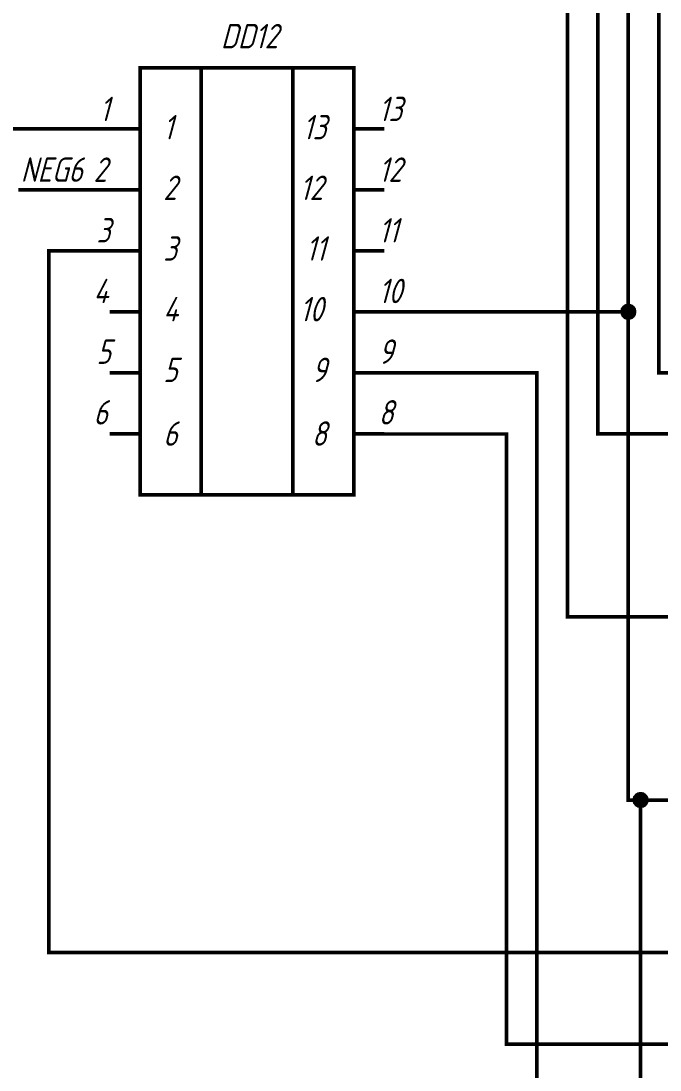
# Model space of a CAD drawing. Extents: x 196 to 1101, y 70 to 664.
# Drawn here: x 689.7 to 742, y 334.1 to 420 of the extents above; entities that cross this region are included whole.
import ezdxf

# ---------------------------------------------------------------- set-up
doc = ezdxf.new("R2010")
doc.units = 0
doc.header["$MEASUREMENT"] = 0
doc.layers.add('Sheet', color=255, linetype='CONTINUOUS')
doc.styles.add('GOST type A0', font='', dxfattribs={"oblique": 15, "height": 3.5})
doc.styles.get('GOST type A0').set_extended_font_data('GOST type A')

msp = doc.modelspace()

# ---------------------------------------------------------------- linework, layer by layer
at = {"layer": 'Sheet', "const_width": 0.3}
for points in [[(696.954, 461.175), (691.97, 461.175), (691.97, 433.681), (734.454, 433.681), (734.454, 371.174), (764.439, 371.174)], [(719.454, 461.175), (739.439, 461.175), (739.439, 396.183), (719.454, 396.183)], [(656.969, 451.171), (686.97, 451.171), (686.97, 426.178), (736.955, 426.178), (741.939, 426.178), (741.939, 391.181), (789.424, 391.181)], [(696.954, 446.169), (696.954, 436.181), (736.955, 436.181), (736.955, 426.178), (736.955, 386.179), (764.641, 386.179)], [(674.47, 441.183), (674.47, 411.173), (696.954, 411.173)], [(704.454, 416.174), (704.454, 381.177)], [(711.954, 416.174), (711.954, 381.177)], [(699.454, 411.173), (696.954, 411.173)], [(716.954, 411.173), (719.454, 411.173)], [(696.954, 406.171), (689.47, 406.171)], [(699.454, 406.171), (696.954, 406.171)], [(716.954, 406.171), (719.454, 406.171)], [(719.454, 386.164), (729.454, 386.164), (729.454, 336.177), (941.878, 336.177), (941.878, 403.654), (946.878, 403.654)], [(696.954, 401.169), (691.97, 401.169), (691.97, 343.68), (764.439, 343.68)], [(699.454, 401.169), (696.954, 401.169)], [(716.954, 401.169), (719.454, 401.169)], [(699.454, 396.183), (696.954, 396.183)], [(716.954, 396.183), (719.454, 396.183)], [(738.942, 396.183), (738.942, 396.214), (738.942, 396.229), (738.942, 396.26), (738.958, 396.291), (738.958, 396.307), (738.958, 396.338), (738.973, 396.354), (738.973, 396.385), (738.989, 396.4), (739.004, 396.416), (739.02, 396.447), (739.02, 396.462), (739.035, 396.478), (739.051, 396.493), (739.066, 396.524), (739.082, 396.54), (739.097, 396.556), (739.128, 396.571), (739.144, 396.587), (739.16, 396.602), (739.175, 396.602), (739.206, 396.618), (739.222, 396.633), (739.237, 396.649), (739.268, 396.649), (739.284, 396.664), (739.315, 396.664), (739.33, 396.664), (739.361, 396.68), (739.392, 396.68), (739.408, 396.68), (739.439, 396.68)], [(738.942, 396.183), (738.942, 396.214), (738.942, 396.229), (738.942, 396.26), (738.958, 396.291), (738.958, 396.307), (738.958, 396.338), (738.973, 396.354), (738.973, 396.385), (738.989, 396.4), (739.004, 396.416), (739.02, 396.447), (739.02, 396.462), (739.035, 396.478), (739.051, 396.493), (739.066, 396.524), (739.082, 396.54), (739.097, 396.556), (739.128, 396.571), (739.144, 396.587), (739.16, 396.602), (739.175, 396.602), (739.206, 396.618), (739.222, 396.633), (739.237, 396.649), (739.268, 396.649), (739.284, 396.664), (739.315, 396.664), (739.33, 396.664), (739.361, 396.68), (739.392, 396.68), (739.408, 396.68), (739.439, 396.68)], [(738.942, 396.183), (738.942, 396.214), (738.942, 396.229), (738.942, 396.26), (738.958, 396.291), (738.958, 396.307), (738.958, 396.338), (738.973, 396.354), (738.973, 396.385), (738.989, 396.4), (739.004, 396.416), (739.02, 396.447), (739.02, 396.462), (739.035, 396.478), (739.051, 396.493), (739.066, 396.524), (739.082, 396.54), (739.097, 396.556), (739.128, 396.571), (739.144, 396.587), (739.16, 396.602), (739.175, 396.602), (739.206, 396.618), (739.222, 396.633), (739.237, 396.649), (739.268, 396.649), (739.284, 396.664), (739.315, 396.664), (739.33, 396.664), (739.361, 396.68), (739.392, 396.68), (739.408, 396.68), (739.439, 396.68)], [(738.942, 396.183), (738.942, 396.214), (738.942, 396.229), (738.942, 396.26), (738.958, 396.291), (738.958, 396.307), (738.958, 396.338), (738.973, 396.354), (738.973, 396.385), (738.989, 396.4), (739.004, 396.416), (739.02, 396.447), (739.02, 396.462), (739.035, 396.478), (739.051, 396.493), (739.066, 396.524), (739.082, 396.54), (739.097, 396.556), (739.128, 396.571), (739.144, 396.587), (739.16, 396.602), (739.175, 396.602), (739.206, 396.618), (739.222, 396.633), (739.237, 396.649), (739.268, 396.649), (739.284, 396.664), (739.315, 396.664), (739.33, 396.664), (739.361, 396.68), (739.392, 396.68), (739.408, 396.68), (739.439, 396.68)], [(738.942, 396.183), (738.942, 396.214), (738.942, 396.229), (738.942, 396.26), (738.958, 396.291), (738.958, 396.307), (738.958, 396.338), (738.973, 396.354), (738.973, 396.385), (738.989, 396.4), (739.004, 396.416), (739.02, 396.447), (739.02, 396.462), (739.035, 396.478), (739.051, 396.493), (739.066, 396.524), (739.082, 396.54), (739.097, 396.556), (739.128, 396.571), (739.144, 396.587), (739.16, 396.602), (739.175, 396.602), (739.206, 396.618), (739.222, 396.633), (739.237, 396.649), (739.268, 396.649), (739.284, 396.664), (739.315, 396.664), (739.33, 396.664), (739.361, 396.68), (739.392, 396.68), (739.408, 396.68), (739.439, 396.68)], [(738.942, 396.183), (738.942, 396.214), (738.942, 396.229), (738.942, 396.26), (738.958, 396.291), (738.958, 396.307), (738.958, 396.338), (738.973, 396.354), (738.973, 396.385), (738.989, 396.4), (739.004, 396.416), (739.02, 396.447), (739.02, 396.462), (739.035, 396.478), (739.051, 396.493), (739.066, 396.524), (739.082, 396.54), (739.097, 396.556), (739.128, 396.571), (739.144, 396.587), (739.16, 396.602), (739.175, 396.602), (739.206, 396.618), (739.222, 396.633), (739.237, 396.649), (739.268, 396.649), (739.284, 396.664), (739.315, 396.664), (739.33, 396.664), (739.361, 396.68), (739.392, 396.68), (739.408, 396.68), (739.439, 396.68)], [(738.942, 396.183), (738.942, 396.214), (738.942, 396.229), (738.942, 396.26), (738.958, 396.291), (738.958, 396.307), (738.958, 396.338), (738.973, 396.354), (738.973, 396.385), (738.989, 396.4), (739.004, 396.416), (739.02, 396.447), (739.02, 396.462), (739.035, 396.478), (739.051, 396.493), (739.066, 396.524), (739.082, 396.54), (739.097, 396.556), (739.128, 396.571), (739.144, 396.587), (739.16, 396.602), (739.175, 396.602), (739.206, 396.618), (739.222, 396.633), (739.237, 396.649), (739.268, 396.649), (739.284, 396.664), (739.315, 396.664), (739.33, 396.664), (739.361, 396.68), (739.392, 396.68), (739.408, 396.68), (739.439, 396.68)], [(738.942, 396.183), (738.942, 396.214), (738.942, 396.229), (738.942, 396.26), (738.958, 396.291), (738.958, 396.307), (738.958, 396.338), (738.973, 396.354), (738.973, 396.385), (738.989, 396.4), (739.004, 396.416), (739.02, 396.447), (739.02, 396.462), (739.035, 396.478), (739.051, 396.493), (739.066, 396.524), (739.082, 396.54), (739.097, 396.556), (739.128, 396.571), (739.144, 396.587), (739.16, 396.602), (739.175, 396.602), (739.206, 396.618), (739.222, 396.633), (739.237, 396.649), (739.268, 396.649), (739.284, 396.664), (739.315, 396.664), (739.33, 396.664), (739.361, 396.68), (739.392, 396.68), (739.408, 396.68), (739.439, 396.68)], [(739.439, 395.67), (739.408, 395.67), (739.392, 395.67), (739.361, 395.67), (739.33, 395.686), (739.315, 395.686), (739.284, 395.686), (739.268, 395.701), (739.237, 395.701), (739.222, 395.717), (739.206, 395.732), (739.175, 395.748), (739.16, 395.748), (739.144, 395.763), (739.128, 395.779), (739.097, 395.794), (739.082, 395.81), (739.066, 395.841), (739.051, 395.857), (739.035, 395.872), (739.02, 395.888), (739.02, 395.919), (739.004, 395.934), (738.989, 395.95), (738.973, 395.981), (738.973, 395.996), (738.958, 396.027), (738.958, 396.043), (738.958, 396.074), (738.942, 396.105), (738.942, 396.121), (738.942, 396.152), (738.942, 396.183)], [(738.942, 396.183), (738.942, 396.183)], [(739.439, 395.67), (739.408, 395.67), (739.392, 395.67), (739.361, 395.67), (739.33, 395.686), (739.315, 395.686), (739.284, 395.686), (739.268, 395.701), (739.237, 395.701), (739.222, 395.717), (739.206, 395.732), (739.175, 395.748), (739.16, 395.748), (739.144, 395.763), (739.128, 395.779), (739.097, 395.794), (739.082, 395.81), (739.066, 395.841), (739.051, 395.857), (739.035, 395.872), (739.02, 395.888), (739.02, 395.919), (739.004, 395.934), (738.989, 395.95), (738.973, 395.981), (738.973, 395.996), (738.958, 396.027), (738.958, 396.043), (738.958, 396.074), (738.942, 396.105), (738.942, 396.121), (738.942, 396.152), (738.942, 396.183)], [(738.942, 396.183), (738.942, 396.183)], [(739.439, 395.67), (739.408, 395.67), (739.392, 395.67), (739.361, 395.67), (739.33, 395.686), (739.315, 395.686), (739.284, 395.686), (739.268, 395.701), (739.237, 395.701), (739.222, 395.717), (739.206, 395.732), (739.175, 395.748), (739.16, 395.748), (739.144, 395.763), (739.128, 395.779), (739.097, 395.794), (739.082, 395.81), (739.066, 395.841), (739.051, 395.857), (739.035, 395.872), (739.02, 395.888), (739.02, 395.919), (739.004, 395.934), (738.989, 395.95), (738.973, 395.981), (738.973, 395.996), (738.958, 396.027), (738.958, 396.043), (738.958, 396.074), (738.942, 396.105), (738.942, 396.121), (738.942, 396.152), (738.942, 396.183)], [(738.942, 396.183), (738.942, 396.183)], [(739.439, 395.67), (739.408, 395.67), (739.392, 395.67), (739.361, 395.67), (739.33, 395.686), (739.315, 395.686), (739.284, 395.686), (739.268, 395.701), (739.237, 395.701), (739.222, 395.717), (739.206, 395.732), (739.175, 395.748), (739.16, 395.748), (739.144, 395.763), (739.128, 395.779), (739.097, 395.794), (739.082, 395.81), (739.066, 395.841), (739.051, 395.857), (739.035, 395.872), (739.02, 395.888), (739.02, 395.919), (739.004, 395.934), (738.989, 395.95), (738.973, 395.981), (738.973, 395.996), (738.958, 396.027), (738.958, 396.043), (738.958, 396.074), (738.942, 396.105), (738.942, 396.121), (738.942, 396.152), (738.942, 396.183)], [(738.942, 396.183), (738.942, 396.183)], [(739.439, 395.67), (739.408, 395.67), (739.392, 395.67), (739.361, 395.67), (739.33, 395.686), (739.315, 395.686), (739.284, 395.686), (739.268, 395.701), (739.237, 395.701), (739.222, 395.717), (739.206, 395.732), (739.175, 395.748), (739.16, 395.748), (739.144, 395.763), (739.128, 395.779), (739.097, 395.794), (739.082, 395.81), (739.066, 395.841), (739.051, 395.857), (739.035, 395.872), (739.02, 395.888), (739.02, 395.919), (739.004, 395.934), (738.989, 395.95), (738.973, 395.981), (738.973, 395.996), (738.958, 396.027), (738.958, 396.043), (738.958, 396.074), (738.942, 396.105), (738.942, 396.121), (738.942, 396.152), (738.942, 396.183)], [(738.942, 396.183), (738.942, 396.183)], [(739.439, 395.67), (739.408, 395.67), (739.392, 395.67), (739.361, 395.67), (739.33, 395.686), (739.315, 395.686), (739.284, 395.686), (739.268, 395.701), (739.237, 395.701), (739.222, 395.717), (739.206, 395.732), (739.175, 395.748), (739.16, 395.748), (739.144, 395.763), (739.128, 395.779), (739.097, 395.794), (739.082, 395.81), (739.066, 395.841), (739.051, 395.857), (739.035, 395.872), (739.02, 395.888), (739.02, 395.919), (739.004, 395.934), (738.989, 395.95), (738.973, 395.981), (738.973, 395.996), (738.958, 396.027), (738.958, 396.043), (738.958, 396.074), (738.942, 396.105), (738.942, 396.121), (738.942, 396.152), (738.942, 396.183)], [(738.942, 396.183), (738.942, 396.183)], [(739.439, 395.67), (739.408, 395.67), (739.392, 395.67), (739.361, 395.67), (739.33, 395.686), (739.315, 395.686), (739.284, 395.686), (739.268, 395.701), (739.237, 395.701), (739.222, 395.717), (739.206, 395.732), (739.175, 395.748), (739.16, 395.748), (739.144, 395.763), (739.128, 395.779), (739.097, 395.794), (739.082, 395.81), (739.066, 395.841), (739.051, 395.857), (739.035, 395.872), (739.02, 395.888), (739.02, 395.919), (739.004, 395.934), (738.989, 395.95), (738.973, 395.981), (738.973, 395.996), (738.958, 396.027), (738.958, 396.043), (738.958, 396.074), (738.942, 396.105), (738.942, 396.121), (738.942, 396.152), (738.942, 396.183)], [(738.942, 396.183), (738.942, 396.183)], [(739.439, 395.67), (739.408, 395.67), (739.392, 395.67), (739.361, 395.67), (739.33, 395.686), (739.315, 395.686), (739.284, 395.686), (739.268, 395.701), (739.237, 395.701), (739.222, 395.717), (739.206, 395.732), (739.175, 395.748), (739.16, 395.748), (739.144, 395.763), (739.128, 395.779), (739.097, 395.794), (739.082, 395.81), (739.066, 395.841), (739.051, 395.857), (739.035, 395.872), (739.02, 395.888), (739.02, 395.919), (739.004, 395.934), (738.989, 395.95), (738.973, 395.981), (738.973, 395.996), (738.958, 396.027), (738.958, 396.043), (738.958, 396.074), (738.942, 396.105), (738.942, 396.121), (738.942, 396.152), (738.942, 396.183)], [(738.942, 396.183), (738.942, 396.183)], [(739.439, 396.68), (739.439, 396.68)], [(739.439, 396.68), (739.47, 396.68), (739.501, 396.68), (739.517, 396.68), (739.548, 396.664), (739.579, 396.664), (739.594, 396.664), (739.625, 396.649), (739.641, 396.649), (739.672, 396.633), (739.687, 396.618), (739.703, 396.602), (739.734, 396.602), (739.75, 396.587), (739.765, 396.571), (739.781, 396.556), (739.812, 396.54), (739.827, 396.524), (739.843, 396.493), (739.858, 396.478), (739.874, 396.462), (739.874, 396.447), (739.889, 396.416), (739.905, 396.4), (739.92, 396.385), (739.92, 396.354), (739.936, 396.338), (739.936, 396.307), (739.936, 396.291), (739.951, 396.26), (739.951, 396.229), (739.951, 396.214), (739.951, 396.183)], [(739.439, 396.68), (739.439, 396.68)], [(739.439, 396.68), (739.47, 396.68), (739.501, 396.68), (739.517, 396.68), (739.548, 396.664), (739.579, 396.664), (739.594, 396.664), (739.625, 396.649), (739.641, 396.649), (739.672, 396.633), (739.687, 396.618), (739.703, 396.602), (739.734, 396.602), (739.75, 396.587), (739.765, 396.571), (739.781, 396.556), (739.812, 396.54), (739.827, 396.524), (739.843, 396.493), (739.858, 396.478), (739.874, 396.462), (739.874, 396.447), (739.889, 396.416), (739.905, 396.4), (739.92, 396.385), (739.92, 396.354), (739.936, 396.338), (739.936, 396.307), (739.936, 396.291), (739.951, 396.26), (739.951, 396.229), (739.951, 396.214), (739.951, 396.183)], [(739.439, 396.68), (739.439, 396.68)], [(739.439, 396.68), (739.47, 396.68), (739.501, 396.68), (739.517, 396.68), (739.548, 396.664), (739.579, 396.664), (739.594, 396.664), (739.625, 396.649), (739.641, 396.649), (739.672, 396.633), (739.687, 396.618), (739.703, 396.602), (739.734, 396.602), (739.75, 396.587), (739.765, 396.571), (739.781, 396.556), (739.812, 396.54), (739.827, 396.524), (739.843, 396.493), (739.858, 396.478), (739.874, 396.462), (739.874, 396.447), (739.889, 396.416), (739.905, 396.4), (739.92, 396.385), (739.92, 396.354), (739.936, 396.338), (739.936, 396.307), (739.936, 396.291), (739.951, 396.26), (739.951, 396.229), (739.951, 396.214), (739.951, 396.183)], [(739.439, 396.68), (739.439, 396.68)], [(739.439, 396.68), (739.47, 396.68), (739.501, 396.68), (739.517, 396.68), (739.548, 396.664), (739.579, 396.664), (739.594, 396.664), (739.625, 396.649), (739.641, 396.649), (739.672, 396.633), (739.687, 396.618), (739.703, 396.602), (739.734, 396.602), (739.75, 396.587), (739.765, 396.571), (739.781, 396.556), (739.812, 396.54), (739.827, 396.524), (739.843, 396.493), (739.858, 396.478), (739.874, 396.462), (739.874, 396.447), (739.889, 396.416), (739.905, 396.4), (739.92, 396.385), (739.92, 396.354), (739.936, 396.338), (739.936, 396.307), (739.936, 396.291), (739.951, 396.26), (739.951, 396.229), (739.951, 396.214), (739.951, 396.183)], [(739.439, 396.68), (739.439, 396.68)], [(739.439, 396.68), (739.47, 396.68), (739.501, 396.68), (739.517, 396.68), (739.548, 396.664), (739.579, 396.664), (739.594, 396.664), (739.625, 396.649), (739.641, 396.649), (739.672, 396.633), (739.687, 396.618), (739.703, 396.602), (739.734, 396.602), (739.75, 396.587), (739.765, 396.571), (739.781, 396.556), (739.812, 396.54), (739.827, 396.524), (739.843, 396.493), (739.858, 396.478), (739.874, 396.462), (739.874, 396.447), (739.889, 396.416), (739.905, 396.4), (739.92, 396.385), (739.92, 396.354), (739.936, 396.338), (739.936, 396.307), (739.936, 396.291), (739.951, 396.26), (739.951, 396.229), (739.951, 396.214), (739.951, 396.183)], [(739.439, 396.68), (739.439, 396.68)], [(739.439, 396.68), (739.47, 396.68), (739.501, 396.68), (739.517, 396.68), (739.548, 396.664), (739.579, 396.664), (739.594, 396.664), (739.625, 396.649), (739.641, 396.649), (739.672, 396.633), (739.687, 396.618), (739.703, 396.602), (739.734, 396.602), (739.75, 396.587), (739.765, 396.571), (739.781, 396.556), (739.812, 396.54), (739.827, 396.524), (739.843, 396.493), (739.858, 396.478), (739.874, 396.462), (739.874, 396.447), (739.889, 396.416), (739.905, 396.4), (739.92, 396.385), (739.92, 396.354), (739.936, 396.338), (739.936, 396.307), (739.936, 396.291), (739.951, 396.26), (739.951, 396.229), (739.951, 396.214), (739.951, 396.183)], [(739.439, 396.68), (739.439, 396.68)], [(739.439, 396.68), (739.47, 396.68), (739.501, 396.68), (739.517, 396.68), (739.548, 396.664), (739.579, 396.664), (739.594, 396.664), (739.625, 396.649), (739.641, 396.649), (739.672, 396.633), (739.687, 396.618), (739.703, 396.602), (739.734, 396.602), (739.75, 396.587), (739.765, 396.571), (739.781, 396.556), (739.812, 396.54), (739.827, 396.524), (739.843, 396.493), (739.858, 396.478), (739.874, 396.462), (739.874, 396.447), (739.889, 396.416), (739.905, 396.4), (739.92, 396.385), (739.92, 396.354), (739.936, 396.338), (739.936, 396.307), (739.936, 396.291), (739.951, 396.26), (739.951, 396.229), (739.951, 396.214), (739.951, 396.183)], [(739.439, 396.68), (739.439, 396.68)], [(739.439, 396.68), (739.47, 396.68), (739.501, 396.68), (739.517, 396.68), (739.548, 396.664), (739.579, 396.664), (739.594, 396.664), (739.625, 396.649), (739.641, 396.649), (739.672, 396.633), (739.687, 396.618), (739.703, 396.602), (739.734, 396.602), (739.75, 396.587), (739.765, 396.571), (739.781, 396.556), (739.812, 396.54), (739.827, 396.524), (739.843, 396.493), (739.858, 396.478), (739.874, 396.462), (739.874, 396.447), (739.889, 396.416), (739.905, 396.4), (739.92, 396.385), (739.92, 396.354), (739.936, 396.338), (739.936, 396.307), (739.936, 396.291), (739.951, 396.26), (739.951, 396.229), (739.951, 396.214), (739.951, 396.183)], [(739.951, 396.183), (739.951, 396.152), (739.951, 396.121), (739.951, 396.105), (739.936, 396.074), (739.936, 396.043), (739.936, 396.027), (739.92, 395.996), (739.92, 395.981), (739.905, 395.95), (739.889, 395.934), (739.874, 395.919), (739.874, 395.888), (739.858, 395.872), (739.843, 395.857), (739.827, 395.841), (739.812, 395.81), (739.781, 395.794), (739.765, 395.779), (739.75, 395.763), (739.734, 395.748), (739.703, 395.748), (739.687, 395.732), (739.672, 395.717), (739.641, 395.701), (739.625, 395.701), (739.594, 395.686), (739.579, 395.686), (739.548, 395.686), (739.517, 395.67), (739.501, 395.67), (739.47, 395.67), (739.439, 395.67)], [(739.951, 396.183), (739.951, 396.152), (739.951, 396.121), (739.951, 396.105), (739.936, 396.074), (739.936, 396.043), (739.936, 396.027), (739.92, 395.996), (739.92, 395.981), (739.905, 395.95), (739.889, 395.934), (739.874, 395.919), (739.874, 395.888), (739.858, 395.872), (739.843, 395.857), (739.827, 395.841), (739.812, 395.81), (739.781, 395.794), (739.765, 395.779), (739.75, 395.763), (739.734, 395.748), (739.703, 395.748), (739.687, 395.732), (739.672, 395.717), (739.641, 395.701), (739.625, 395.701), (739.594, 395.686), (739.579, 395.686), (739.548, 395.686), (739.517, 395.67), (739.501, 395.67), (739.47, 395.67), (739.439, 395.67)], [(739.439, 396.183), (739.439, 356.169), (740.448, 356.169), (764.439, 356.169)], [(739.951, 396.183), (739.951, 396.152), (739.951, 396.121), (739.951, 396.105), (739.936, 396.074), (739.936, 396.043), (739.936, 396.027), (739.92, 395.996), (739.92, 395.981), (739.905, 395.95), (739.889, 395.934), (739.874, 395.919), (739.874, 395.888), (739.858, 395.872), (739.843, 395.857), (739.827, 395.841), (739.812, 395.81), (739.781, 395.794), (739.765, 395.779), (739.75, 395.763), (739.734, 395.748), (739.703, 395.748), (739.687, 395.732), (739.672, 395.717), (739.641, 395.701), (739.625, 395.701), (739.594, 395.686), (739.579, 395.686), (739.548, 395.686), (739.517, 395.67), (739.501, 395.67), (739.47, 395.67), (739.439, 395.67)], [(739.951, 396.183), (739.951, 396.152), (739.951, 396.121), (739.951, 396.105), (739.936, 396.074), (739.936, 396.043), (739.936, 396.027), (739.92, 395.996), (739.92, 395.981), (739.905, 395.95), (739.889, 395.934), (739.874, 395.919), (739.874, 395.888), (739.858, 395.872), (739.843, 395.857), (739.827, 395.841), (739.812, 395.81), (739.781, 395.794), (739.765, 395.779), (739.75, 395.763), (739.734, 395.748), (739.703, 395.748), (739.687, 395.732), (739.672, 395.717), (739.641, 395.701), (739.625, 395.701), (739.594, 395.686), (739.579, 395.686), (739.548, 395.686), (739.517, 395.67), (739.501, 395.67), (739.47, 395.67), (739.439, 395.67)], [(739.951, 396.183), (739.951, 396.152), (739.951, 396.121), (739.951, 396.105), (739.936, 396.074), (739.936, 396.043), (739.936, 396.027), (739.92, 395.996), (739.92, 395.981), (739.905, 395.95), (739.889, 395.934), (739.874, 395.919), (739.874, 395.888), (739.858, 395.872), (739.843, 395.857), (739.827, 395.841), (739.812, 395.81), (739.781, 395.794), (739.765, 395.779), (739.75, 395.763), (739.734, 395.748), (739.703, 395.748), (739.687, 395.732), (739.672, 395.717), (739.641, 395.701), (739.625, 395.701), (739.594, 395.686), (739.579, 395.686), (739.548, 395.686), (739.517, 395.67), (739.501, 395.67), (739.47, 395.67), (739.439, 395.67)], [(739.951, 396.183), (739.951, 396.152), (739.951, 396.121), (739.951, 396.105), (739.936, 396.074), (739.936, 396.043), (739.936, 396.027), (739.92, 395.996), (739.92, 395.981), (739.905, 395.95), (739.889, 395.934), (739.874, 395.919), (739.874, 395.888), (739.858, 395.872), (739.843, 395.857), (739.827, 395.841), (739.812, 395.81), (739.781, 395.794), (739.765, 395.779), (739.75, 395.763), (739.734, 395.748), (739.703, 395.748), (739.687, 395.732), (739.672, 395.717), (739.641, 395.701), (739.625, 395.701), (739.594, 395.686), (739.579, 395.686), (739.548, 395.686), (739.517, 395.67), (739.501, 395.67), (739.47, 395.67), (739.439, 395.67)], [(739.951, 396.183), (739.951, 396.152), (739.951, 396.121), (739.951, 396.105), (739.936, 396.074), (739.936, 396.043), (739.936, 396.027), (739.92, 395.996), (739.92, 395.981), (739.905, 395.95), (739.889, 395.934), (739.874, 395.919), (739.874, 395.888), (739.858, 395.872), (739.843, 395.857), (739.827, 395.841), (739.812, 395.81), (739.781, 395.794), (739.765, 395.779), (739.75, 395.763), (739.734, 395.748), (739.703, 395.748), (739.687, 395.732), (739.672, 395.717), (739.641, 395.701), (739.625, 395.701), (739.594, 395.686), (739.579, 395.686), (739.548, 395.686), (739.517, 395.67), (739.501, 395.67), (739.47, 395.67), (739.439, 395.67)], [(739.951, 396.183), (739.951, 396.152), (739.951, 396.121), (739.951, 396.105), (739.936, 396.074), (739.936, 396.043), (739.936, 396.027), (739.92, 395.996), (739.92, 395.981), (739.905, 395.95), (739.889, 395.934), (739.874, 395.919), (739.874, 395.888), (739.858, 395.872), (739.843, 395.857), (739.827, 395.841), (739.812, 395.81), (739.781, 395.794), (739.765, 395.779), (739.75, 395.763), (739.734, 395.748), (739.703, 395.748), (739.687, 395.732), (739.672, 395.717), (739.641, 395.701), (739.625, 395.701), (739.594, 395.686), (739.579, 395.686), (739.548, 395.686), (739.517, 395.67), (739.501, 395.67), (739.47, 395.67), (739.439, 395.67)], [(739.951, 396.183), (739.951, 396.183), (739.951, 396.183), (739.951, 396.183), (739.951, 396.183), (739.951, 396.183), (739.951, 396.183), (739.951, 396.183), (739.951, 396.183), (739.951, 396.183), (739.951, 396.183), (739.951, 396.183), (739.951, 396.183), (739.951, 396.183), (739.951, 396.183), (739.951, 396.183), (739.951, 396.183), (739.951, 396.183), (739.951, 396.183), (739.951, 396.183), (739.951, 396.183), (739.951, 396.183), (739.951, 396.183), (739.951, 396.183), (739.951, 396.183), (739.951, 396.183), (739.951, 396.183), (739.951, 396.183), (739.951, 396.183), (739.951, 396.183), (739.951, 396.183), (739.951, 396.183), (739.951, 396.183)], [(739.951, 396.183), (739.951, 396.183)], [(739.951, 396.183), (739.951, 396.183), (739.951, 396.183), (739.951, 396.183), (739.951, 396.183), (739.951, 396.183), (739.951, 396.183), (739.951, 396.183), (739.951, 396.183), (739.951, 396.183), (739.951, 396.183), (739.951, 396.183), (739.951, 396.183), (739.951, 396.183), (739.951, 396.183), (739.951, 396.183), (739.951, 396.183), (739.951, 396.183), (739.951, 396.183), (739.951, 396.183), (739.951, 396.183), (739.951, 396.183), (739.951, 396.183), (739.951, 396.183), (739.951, 396.183), (739.951, 396.183), (739.951, 396.183), (739.951, 396.183), (739.951, 396.183), (739.951, 396.183), (739.951, 396.183), (739.951, 396.183), (739.951, 396.183)], [(739.951, 396.183), (739.951, 396.183)], [(739.951, 396.183), (739.951, 396.183), (739.951, 396.183), (739.951, 396.183), (739.951, 396.183), (739.951, 396.183), (739.951, 396.183), (739.951, 396.183), (739.951, 396.183), (739.951, 396.183), (739.951, 396.183), (739.951, 396.183), (739.951, 396.183), (739.951, 396.183), (739.951, 396.183), (739.951, 396.183), (739.951, 396.183), (739.951, 396.183), (739.951, 396.183), (739.951, 396.183), (739.951, 396.183), (739.951, 396.183), (739.951, 396.183), (739.951, 396.183), (739.951, 396.183), (739.951, 396.183), (739.951, 396.183), (739.951, 396.183), (739.951, 396.183), (739.951, 396.183), (739.951, 396.183), (739.951, 396.183), (739.951, 396.183)], [(739.951, 396.183), (739.951, 396.183)], [(739.951, 396.183), (739.951, 396.183), (739.951, 396.183), (739.951, 396.183), (739.951, 396.183), (739.951, 396.183), (739.951, 396.183), (739.951, 396.183), (739.951, 396.183), (739.951, 396.183), (739.951, 396.183), (739.951, 396.183), (739.951, 396.183), (739.951, 396.183), (739.951, 396.183), (739.951, 396.183), (739.951, 396.183), (739.951, 396.183), (739.951, 396.183), (739.951, 396.183), (739.951, 396.183), (739.951, 396.183), (739.951, 396.183), (739.951, 396.183), (739.951, 396.183), (739.951, 396.183), (739.951, 396.183), (739.951, 396.183), (739.951, 396.183), (739.951, 396.183), (739.951, 396.183), (739.951, 396.183), (739.951, 396.183)], [(739.951, 396.183), (739.951, 396.183)], [(739.951, 396.183), (739.951, 396.183), (739.951, 396.183), (739.951, 396.183), (739.951, 396.183), (739.951, 396.183), (739.951, 396.183), (739.951, 396.183), (739.951, 396.183), (739.951, 396.183), (739.951, 396.183), (739.951, 396.183), (739.951, 396.183), (739.951, 396.183), (739.951, 396.183), (739.951, 396.183), (739.951, 396.183), (739.951, 396.183), (739.951, 396.183), (739.951, 396.183), (739.951, 396.183), (739.951, 396.183), (739.951, 396.183), (739.951, 396.183), (739.951, 396.183), (739.951, 396.183), (739.951, 396.183), (739.951, 396.183), (739.951, 396.183), (739.951, 396.183), (739.951, 396.183), (739.951, 396.183), (739.951, 396.183)], [(739.951, 396.183), (739.951, 396.183)], [(739.951, 396.183), (739.951, 396.183), (739.951, 396.183), (739.951, 396.183), (739.951, 396.183), (739.951, 396.183), (739.951, 396.183), (739.951, 396.183), (739.951, 396.183), (739.951, 396.183), (739.951, 396.183), (739.951, 396.183), (739.951, 396.183), (739.951, 396.183), (739.951, 396.183), (739.951, 396.183), (739.951, 396.183), (739.951, 396.183), (739.951, 396.183), (739.951, 396.183), (739.951, 396.183), (739.951, 396.183), (739.951, 396.183), (739.951, 396.183), (739.951, 396.183), (739.951, 396.183), (739.951, 396.183), (739.951, 396.183), (739.951, 396.183), (739.951, 396.183), (739.951, 396.183), (739.951, 396.183), (739.951, 396.183)], [(739.951, 396.183), (739.951, 396.183)], [(739.951, 396.183), (739.951, 396.183), (739.951, 396.183), (739.951, 396.183), (739.951, 396.183), (739.951, 396.183), (739.951, 396.183), (739.951, 396.183), (739.951, 396.183), (739.951, 396.183), (739.951, 396.183), (739.951, 396.183), (739.951, 396.183), (739.951, 396.183), (739.951, 396.183), (739.951, 396.183), (739.951, 396.183), (739.951, 396.183), (739.951, 396.183), (739.951, 396.183), (739.951, 396.183), (739.951, 396.183), (739.951, 396.183), (739.951, 396.183), (739.951, 396.183), (739.951, 396.183), (739.951, 396.183), (739.951, 396.183), (739.951, 396.183), (739.951, 396.183), (739.951, 396.183), (739.951, 396.183), (739.951, 396.183)], [(739.951, 396.183), (739.951, 396.183)], [(739.951, 396.183), (739.951, 396.183), (739.951, 396.183), (739.951, 396.183), (739.951, 396.183), (739.951, 396.183), (739.951, 396.183), (739.951, 396.183), (739.951, 396.183), (739.951, 396.183), (739.951, 396.183), (739.951, 396.183), (739.951, 396.183), (739.951, 396.183), (739.951, 396.183), (739.951, 396.183), (739.951, 396.183), (739.951, 396.183), (739.951, 396.183), (739.951, 396.183), (739.951, 396.183), (739.951, 396.183), (739.951, 396.183), (739.951, 396.183), (739.951, 396.183), (739.951, 396.183), (739.951, 396.183), (739.951, 396.183), (739.951, 396.183), (739.951, 396.183), (739.951, 396.183), (739.951, 396.183), (739.951, 396.183)], [(739.951, 396.183), (739.951, 396.183)], [(567, 221.183), (587, 221.183), (587, 248.677), (731.954, 248.677), (731.954, 391.181), (719.454, 391.181)], [(699.454, 391.181), (696.954, 391.181)], [(716.954, 391.181), (719.454, 391.181)], [(699.454, 386.179), (696.954, 386.179)], [(716.954, 386.179), (719.454, 386.179)], [(739.936, 356.169), (739.936, 356.2), (739.936, 356.231), (739.936, 356.246), (739.951, 356.277), (739.951, 356.308), (739.967, 356.324), (739.967, 356.355), (739.982, 356.37), (739.982, 356.402), (739.998, 356.417), (740.014, 356.433), (740.029, 356.464), (740.045, 356.479), (740.06, 356.495), (740.076, 356.51), (740.091, 356.541), (740.107, 356.557), (740.122, 356.572), (740.138, 356.588), (740.169, 356.603), (740.184, 356.603), (740.2, 356.619), (740.231, 356.635), (740.246, 356.65), (740.278, 356.65), (740.293, 356.666), (740.324, 356.666), (740.34, 356.666), (740.371, 356.681), (740.402, 356.681), (740.417, 356.681), (740.448, 356.681)], [(739.936, 356.169), (739.936, 356.2), (739.936, 356.231), (739.936, 356.246), (739.951, 356.277), (739.951, 356.308), (739.967, 356.324), (739.967, 356.355), (739.982, 356.37), (739.982, 356.402), (739.998, 356.417), (740.014, 356.433), (740.029, 356.464), (740.045, 356.479), (740.06, 356.495), (740.076, 356.51), (740.091, 356.541), (740.107, 356.557), (740.122, 356.572), (740.138, 356.588), (740.169, 356.603), (740.184, 356.603), (740.2, 356.619), (740.231, 356.635), (740.246, 356.65), (740.278, 356.65), (740.293, 356.666), (740.324, 356.666), (740.34, 356.666), (740.371, 356.681), (740.402, 356.681), (740.417, 356.681), (740.448, 356.681)], [(739.936, 356.169), (739.936, 356.2), (739.936, 356.231), (739.936, 356.246), (739.951, 356.277), (739.951, 356.308), (739.967, 356.324), (739.967, 356.355), (739.982, 356.37), (739.982, 356.402), (739.998, 356.417), (740.014, 356.433), (740.029, 356.464), (740.045, 356.479), (740.06, 356.495), (740.076, 356.51), (740.091, 356.541), (740.107, 356.557), (740.122, 356.572), (740.138, 356.588), (740.169, 356.603), (740.184, 356.603), (740.2, 356.619), (740.231, 356.635), (740.246, 356.65), (740.278, 356.65), (740.293, 356.666), (740.324, 356.666), (740.34, 356.666), (740.371, 356.681), (740.402, 356.681), (740.417, 356.681), (740.448, 356.681)], [(739.936, 356.169), (739.936, 356.2), (739.936, 356.231), (739.936, 356.246), (739.951, 356.277), (739.951, 356.308), (739.967, 356.324), (739.967, 356.355), (739.982, 356.37), (739.982, 356.402), (739.998, 356.417), (740.014, 356.433), (740.029, 356.464), (740.045, 356.479), (740.06, 356.495), (740.076, 356.51), (740.091, 356.541), (740.107, 356.557), (740.122, 356.572), (740.138, 356.588), (740.169, 356.603), (740.184, 356.603), (740.2, 356.619), (740.231, 356.635), (740.246, 356.65), (740.278, 356.65), (740.293, 356.666), (740.324, 356.666), (740.34, 356.666), (740.371, 356.681), (740.402, 356.681), (740.417, 356.681), (740.448, 356.681)], [(739.936, 356.169), (739.936, 356.2), (739.936, 356.231), (739.936, 356.246), (739.951, 356.277), (739.951, 356.308), (739.967, 356.324), (739.967, 356.355), (739.982, 356.37), (739.982, 356.402), (739.998, 356.417), (740.014, 356.433), (740.029, 356.464), (740.045, 356.479), (740.06, 356.495), (740.076, 356.51), (740.091, 356.541), (740.107, 356.557), (740.122, 356.572), (740.138, 356.588), (740.169, 356.603), (740.184, 356.603), (740.2, 356.619), (740.231, 356.635), (740.246, 356.65), (740.278, 356.65), (740.293, 356.666), (740.324, 356.666), (740.34, 356.666), (740.371, 356.681), (740.402, 356.681), (740.417, 356.681), (740.448, 356.681)], [(739.936, 356.169), (739.936, 356.2), (739.936, 356.231), (739.936, 356.246), (739.951, 356.277), (739.951, 356.308), (739.967, 356.324), (739.967, 356.355), (739.982, 356.37), (739.982, 356.402), (739.998, 356.417), (740.014, 356.433), (740.029, 356.464), (740.045, 356.479), (740.06, 356.495), (740.076, 356.51), (740.091, 356.541), (740.107, 356.557), (740.122, 356.572), (740.138, 356.588), (740.169, 356.603), (740.184, 356.603), (740.2, 356.619), (740.231, 356.635), (740.246, 356.65), (740.278, 356.65), (740.293, 356.666), (740.324, 356.666), (740.34, 356.666), (740.371, 356.681), (740.402, 356.681), (740.417, 356.681), (740.448, 356.681)], [(739.936, 356.169), (739.936, 356.2), (739.936, 356.231), (739.936, 356.246), (739.951, 356.277), (739.951, 356.308), (739.967, 356.324), (739.967, 356.355), (739.982, 356.37), (739.982, 356.402), (739.998, 356.417), (740.014, 356.433), (740.029, 356.464), (740.045, 356.479), (740.06, 356.495), (740.076, 356.51), (740.091, 356.541), (740.107, 356.557), (740.122, 356.572), (740.138, 356.588), (740.169, 356.603), (740.184, 356.603), (740.2, 356.619), (740.231, 356.635), (740.246, 356.65), (740.278, 356.65), (740.293, 356.666), (740.324, 356.666), (740.34, 356.666), (740.371, 356.681), (740.402, 356.681), (740.417, 356.681), (740.448, 356.681)], [(739.936, 356.169), (739.936, 356.2), (739.936, 356.231), (739.936, 356.246), (739.951, 356.277), (739.951, 356.308), (739.967, 356.324), (739.967, 356.355), (739.982, 356.37), (739.982, 356.402), (739.998, 356.417), (740.014, 356.433), (740.029, 356.464), (740.045, 356.479), (740.06, 356.495), (740.076, 356.51), (740.091, 356.541), (740.107, 356.557), (740.122, 356.572), (740.138, 356.588), (740.169, 356.603), (740.184, 356.603), (740.2, 356.619), (740.231, 356.635), (740.246, 356.65), (740.278, 356.65), (740.293, 356.666), (740.324, 356.666), (740.34, 356.666), (740.371, 356.681), (740.402, 356.681), (740.417, 356.681), (740.448, 356.681)], [(740.448, 356.681), (740.448, 356.681)], [(740.448, 356.681), (740.479, 356.681), (740.495, 356.681), (740.526, 356.681), (740.557, 356.666), (740.573, 356.666), (740.604, 356.666), (740.619, 356.65), (740.65, 356.65), (740.666, 356.635), (740.697, 356.619), (740.712, 356.603), (740.728, 356.603), (740.759, 356.588), (740.774, 356.572), (740.79, 356.557), (740.805, 356.541), (740.821, 356.51), (740.837, 356.495), (740.852, 356.479), (740.868, 356.464), (740.883, 356.433), (740.899, 356.417), (740.914, 356.402), (740.914, 356.37), (740.93, 356.355), (740.93, 356.324), (740.945, 356.308), (740.945, 356.277), (740.961, 356.246), (740.961, 356.231), (740.961, 356.2), (740.961, 356.169)], [(740.448, 356.681), (740.448, 356.681)], [(740.448, 356.681), (740.479, 356.681), (740.495, 356.681), (740.526, 356.681), (740.557, 356.666), (740.573, 356.666), (740.604, 356.666), (740.619, 356.65), (740.65, 356.65), (740.666, 356.635), (740.697, 356.619), (740.712, 356.603), (740.728, 356.603), (740.759, 356.588), (740.774, 356.572), (740.79, 356.557), (740.805, 356.541), (740.821, 356.51), (740.837, 356.495), (740.852, 356.479), (740.868, 356.464), (740.883, 356.433), (740.899, 356.417), (740.914, 356.402), (740.914, 356.37), (740.93, 356.355), (740.93, 356.324), (740.945, 356.308), (740.945, 356.277), (740.961, 356.246), (740.961, 356.231), (740.961, 356.2), (740.961, 356.169)], [(740.448, 356.681), (740.448, 356.681)], [(740.448, 356.681), (740.479, 356.681), (740.495, 356.681), (740.526, 356.681), (740.557, 356.666), (740.573, 356.666), (740.604, 356.666), (740.619, 356.65), (740.65, 356.65), (740.666, 356.635), (740.697, 356.619), (740.712, 356.603), (740.728, 356.603), (740.759, 356.588), (740.774, 356.572), (740.79, 356.557), (740.805, 356.541), (740.821, 356.51), (740.837, 356.495), (740.852, 356.479), (740.868, 356.464), (740.883, 356.433), (740.899, 356.417), (740.914, 356.402), (740.914, 356.37), (740.93, 356.355), (740.93, 356.324), (740.945, 356.308), (740.945, 356.277), (740.961, 356.246), (740.961, 356.231), (740.961, 356.2), (740.961, 356.169)], [(740.448, 356.681), (740.448, 356.681)], [(740.448, 356.681), (740.479, 356.681), (740.495, 356.681), (740.526, 356.681), (740.557, 356.666), (740.573, 356.666), (740.604, 356.666), (740.619, 356.65), (740.65, 356.65), (740.666, 356.635), (740.697, 356.619), (740.712, 356.603), (740.728, 356.603), (740.759, 356.588), (740.774, 356.572), (740.79, 356.557), (740.805, 356.541), (740.821, 356.51), (740.837, 356.495), (740.852, 356.479), (740.868, 356.464), (740.883, 356.433), (740.899, 356.417), (740.914, 356.402), (740.914, 356.37), (740.93, 356.355), (740.93, 356.324), (740.945, 356.308), (740.945, 356.277), (740.961, 356.246), (740.961, 356.231), (740.961, 356.2), (740.961, 356.169)], [(740.448, 356.681), (740.448, 356.681)], [(740.448, 356.681), (740.479, 356.681), (740.495, 356.681), (740.526, 356.681), (740.557, 356.666), (740.573, 356.666), (740.604, 356.666), (740.619, 356.65), (740.65, 356.65), (740.666, 356.635), (740.697, 356.619), (740.712, 356.603), (740.728, 356.603), (740.759, 356.588), (740.774, 356.572), (740.79, 356.557), (740.805, 356.541), (740.821, 356.51), (740.837, 356.495), (740.852, 356.479), (740.868, 356.464), (740.883, 356.433), (740.899, 356.417), (740.914, 356.402), (740.914, 356.37), (740.93, 356.355), (740.93, 356.324), (740.945, 356.308), (740.945, 356.277), (740.961, 356.246), (740.961, 356.231), (740.961, 356.2), (740.961, 356.169)], [(740.448, 356.681), (740.448, 356.681)], [(740.448, 356.681), (740.479, 356.681), (740.495, 356.681), (740.526, 356.681), (740.557, 356.666), (740.573, 356.666), (740.604, 356.666), (740.619, 356.65), (740.65, 356.65), (740.666, 356.635), (740.697, 356.619), (740.712, 356.603), (740.728, 356.603), (740.759, 356.588), (740.774, 356.572), (740.79, 356.557), (740.805, 356.541), (740.821, 356.51), (740.837, 356.495), (740.852, 356.479), (740.868, 356.464), (740.883, 356.433), (740.899, 356.417), (740.914, 356.402), (740.914, 356.37), (740.93, 356.355), (740.93, 356.324), (740.945, 356.308), (740.945, 356.277), (740.961, 356.246), (740.961, 356.231), (740.961, 356.2), (740.961, 356.169)], [(740.448, 356.681), (740.448, 356.681)], [(740.448, 356.681), (740.479, 356.681), (740.495, 356.681), (740.526, 356.681), (740.557, 356.666), (740.573, 356.666), (740.604, 356.666), (740.619, 356.65), (740.65, 356.65), (740.666, 356.635), (740.697, 356.619), (740.712, 356.603), (740.728, 356.603), (740.759, 356.588), (740.774, 356.572), (740.79, 356.557), (740.805, 356.541), (740.821, 356.51), (740.837, 356.495), (740.852, 356.479), (740.868, 356.464), (740.883, 356.433), (740.899, 356.417), (740.914, 356.402), (740.914, 356.37), (740.93, 356.355), (740.93, 356.324), (740.945, 356.308), (740.945, 356.277), (740.961, 356.246), (740.961, 356.231), (740.961, 356.2), (740.961, 356.169)], [(740.448, 356.681), (740.448, 356.681)], [(740.448, 356.681), (740.479, 356.681), (740.495, 356.681), (740.526, 356.681), (740.557, 356.666), (740.573, 356.666), (740.604, 356.666), (740.619, 356.65), (740.65, 356.65), (740.666, 356.635), (740.697, 356.619), (740.712, 356.603), (740.728, 356.603), (740.759, 356.588), (740.774, 356.572), (740.79, 356.557), (740.805, 356.541), (740.821, 356.51), (740.837, 356.495), (740.852, 356.479), (740.868, 356.464), (740.883, 356.433), (740.899, 356.417), (740.914, 356.402), (740.914, 356.37), (740.93, 356.355), (740.93, 356.324), (740.945, 356.308), (740.945, 356.277), (740.961, 356.246), (740.961, 356.231), (740.961, 356.2), (740.961, 356.169)], [(567, 231.171), (582.994, 231.171), (582.994, 247.17), (740.448, 247.17), (740.448, 356.169)], [(740.448, 355.671), (740.417, 355.671), (740.402, 355.671), (740.371, 355.671), (740.34, 355.687), (740.324, 355.687), (740.293, 355.687), (740.278, 355.703), (740.246, 355.703), (740.231, 355.718), (740.2, 355.734), (740.184, 355.749), (740.169, 355.749), (740.138, 355.765), (740.122, 355.78), (740.107, 355.796), (740.091, 355.811), (740.076, 355.827), (740.06, 355.858), (740.045, 355.873), (740.029, 355.889), (740.014, 355.904), (739.998, 355.936), (739.982, 355.951), (739.982, 355.967), (739.967, 355.998), (739.967, 356.013), (739.951, 356.044), (739.951, 356.06), (739.936, 356.091), (739.936, 356.122), (739.936, 356.137), (739.936, 356.169)], [(739.936, 356.169), (739.936, 356.169)], [(740.448, 355.671), (740.417, 355.671), (740.402, 355.671), (740.371, 355.671), (740.34, 355.687), (740.324, 355.687), (740.293, 355.687), (740.278, 355.703), (740.246, 355.703), (740.231, 355.718), (740.2, 355.734), (740.184, 355.749), (740.169, 355.749), (740.138, 355.765), (740.122, 355.78), (740.107, 355.796), (740.091, 355.811), (740.076, 355.827), (740.06, 355.858), (740.045, 355.873), (740.029, 355.889), (740.014, 355.904), (739.998, 355.936), (739.982, 355.951), (739.982, 355.967), (739.967, 355.998), (739.967, 356.013), (739.951, 356.044), (739.951, 356.06), (739.936, 356.091), (739.936, 356.122), (739.936, 356.137), (739.936, 356.169)], [(739.936, 356.169), (739.936, 356.169)], [(740.448, 355.671), (740.417, 355.671), (740.402, 355.671), (740.371, 355.671), (740.34, 355.687), (740.324, 355.687), (740.293, 355.687), (740.278, 355.703), (740.246, 355.703), (740.231, 355.718), (740.2, 355.734), (740.184, 355.749), (740.169, 355.749), (740.138, 355.765), (740.122, 355.78), (740.107, 355.796), (740.091, 355.811), (740.076, 355.827), (740.06, 355.858), (740.045, 355.873), (740.029, 355.889), (740.014, 355.904), (739.998, 355.936), (739.982, 355.951), (739.982, 355.967), (739.967, 355.998), (739.967, 356.013), (739.951, 356.044), (739.951, 356.06), (739.936, 356.091), (739.936, 356.122), (739.936, 356.137), (739.936, 356.169)], [(739.936, 356.169), (739.936, 356.169)], [(740.448, 355.671), (740.417, 355.671), (740.402, 355.671), (740.371, 355.671), (740.34, 355.687), (740.324, 355.687), (740.293, 355.687), (740.278, 355.703), (740.246, 355.703), (740.231, 355.718), (740.2, 355.734), (740.184, 355.749), (740.169, 355.749), (740.138, 355.765), (740.122, 355.78), (740.107, 355.796), (740.091, 355.811), (740.076, 355.827), (740.06, 355.858), (740.045, 355.873), (740.029, 355.889), (740.014, 355.904), (739.998, 355.936), (739.982, 355.951), (739.982, 355.967), (739.967, 355.998), (739.967, 356.013), (739.951, 356.044), (739.951, 356.06), (739.936, 356.091), (739.936, 356.122), (739.936, 356.137), (739.936, 356.169)], [(739.936, 356.169), (739.936, 356.169)], [(740.448, 355.671), (740.417, 355.671), (740.402, 355.671), (740.371, 355.671), (740.34, 355.687), (740.324, 355.687), (740.293, 355.687), (740.278, 355.703), (740.246, 355.703), (740.231, 355.718), (740.2, 355.734), (740.184, 355.749), (740.169, 355.749), (740.138, 355.765), (740.122, 355.78), (740.107, 355.796), (740.091, 355.811), (740.076, 355.827), (740.06, 355.858), (740.045, 355.873), (740.029, 355.889), (740.014, 355.904), (739.998, 355.936), (739.982, 355.951), (739.982, 355.967), (739.967, 355.998), (739.967, 356.013), (739.951, 356.044), (739.951, 356.06), (739.936, 356.091), (739.936, 356.122), (739.936, 356.137), (739.936, 356.169)], [(739.936, 356.169), (739.936, 356.169)], [(740.448, 355.671), (740.417, 355.671), (740.402, 355.671), (740.371, 355.671), (740.34, 355.687), (740.324, 355.687), (740.293, 355.687), (740.278, 355.703), (740.246, 355.703), (740.231, 355.718), (740.2, 355.734), (740.184, 355.749), (740.169, 355.749), (740.138, 355.765), (740.122, 355.78), (740.107, 355.796), (740.091, 355.811), (740.076, 355.827), (740.06, 355.858), (740.045, 355.873), (740.029, 355.889), (740.014, 355.904), (739.998, 355.936), (739.982, 355.951), (739.982, 355.967), (739.967, 355.998), (739.967, 356.013), (739.951, 356.044), (739.951, 356.06), (739.936, 356.091), (739.936, 356.122), (739.936, 356.137), (739.936, 356.169)], [(739.936, 356.169), (739.936, 356.169)], [(740.448, 355.671), (740.417, 355.671), (740.402, 355.671), (740.371, 355.671), (740.34, 355.687), (740.324, 355.687), (740.293, 355.687), (740.278, 355.703), (740.246, 355.703), (740.231, 355.718), (740.2, 355.734), (740.184, 355.749), (740.169, 355.749), (740.138, 355.765), (740.122, 355.78), (740.107, 355.796), (740.091, 355.811), (740.076, 355.827), (740.06, 355.858), (740.045, 355.873), (740.029, 355.889), (740.014, 355.904), (739.998, 355.936), (739.982, 355.951), (739.982, 355.967), (739.967, 355.998), (739.967, 356.013), (739.951, 356.044), (739.951, 356.06), (739.936, 356.091), (739.936, 356.122), (739.936, 356.137), (739.936, 356.169)], [(739.936, 356.169), (739.936, 356.169)], [(740.448, 355.671), (740.417, 355.671), (740.402, 355.671), (740.371, 355.671), (740.34, 355.687), (740.324, 355.687), (740.293, 355.687), (740.278, 355.703), (740.246, 355.703), (740.231, 355.718), (740.2, 355.734), (740.184, 355.749), (740.169, 355.749), (740.138, 355.765), (740.122, 355.78), (740.107, 355.796), (740.091, 355.811), (740.076, 355.827), (740.06, 355.858), (740.045, 355.873), (740.029, 355.889), (740.014, 355.904), (739.998, 355.936), (739.982, 355.951), (739.982, 355.967), (739.967, 355.998), (739.967, 356.013), (739.951, 356.044), (739.951, 356.06), (739.936, 356.091), (739.936, 356.122), (739.936, 356.137), (739.936, 356.169)], [(739.936, 356.169), (739.936, 356.169)], [(740.961, 356.169), (740.961, 356.137), (740.961, 356.122), (740.961, 356.091), (740.945, 356.06), (740.945, 356.044), (740.93, 356.013), (740.93, 355.998), (740.914, 355.967), (740.914, 355.951), (740.899, 355.936), (740.883, 355.904), (740.868, 355.889), (740.852, 355.873), (740.837, 355.858), (740.821, 355.827), (740.805, 355.811), (740.79, 355.796), (740.774, 355.78), (740.759, 355.765), (740.728, 355.749), (740.712, 355.749), (740.697, 355.734), (740.666, 355.718), (740.65, 355.703), (740.619, 355.703), (740.604, 355.687), (740.573, 355.687), (740.557, 355.687), (740.526, 355.671), (740.495, 355.671), (740.479, 355.671), (740.448, 355.671)], [(740.961, 356.169), (740.961, 356.137), (740.961, 356.122), (740.961, 356.091), (740.945, 356.06), (740.945, 356.044), (740.93, 356.013), (740.93, 355.998), (740.914, 355.967), (740.914, 355.951), (740.899, 355.936), (740.883, 355.904), (740.868, 355.889), (740.852, 355.873), (740.837, 355.858), (740.821, 355.827), (740.805, 355.811), (740.79, 355.796), (740.774, 355.78), (740.759, 355.765), (740.728, 355.749), (740.712, 355.749), (740.697, 355.734), (740.666, 355.718), (740.65, 355.703), (740.619, 355.703), (740.604, 355.687), (740.573, 355.687), (740.557, 355.687), (740.526, 355.671), (740.495, 355.671), (740.479, 355.671), (740.448, 355.671)], [(740.961, 356.169), (740.961, 356.137), (740.961, 356.122), (740.961, 356.091), (740.945, 356.06), (740.945, 356.044), (740.93, 356.013), (740.93, 355.998), (740.914, 355.967), (740.914, 355.951), (740.899, 355.936), (740.883, 355.904), (740.868, 355.889), (740.852, 355.873), (740.837, 355.858), (740.821, 355.827), (740.805, 355.811), (740.79, 355.796), (740.774, 355.78), (740.759, 355.765), (740.728, 355.749), (740.712, 355.749), (740.697, 355.734), (740.666, 355.718), (740.65, 355.703), (740.619, 355.703), (740.604, 355.687), (740.573, 355.687), (740.557, 355.687), (740.526, 355.671), (740.495, 355.671), (740.479, 355.671), (740.448, 355.671)], [(740.961, 356.169), (740.961, 356.137), (740.961, 356.122), (740.961, 356.091), (740.945, 356.06), (740.945, 356.044), (740.93, 356.013), (740.93, 355.998), (740.914, 355.967), (740.914, 355.951), (740.899, 355.936), (740.883, 355.904), (740.868, 355.889), (740.852, 355.873), (740.837, 355.858), (740.821, 355.827), (740.805, 355.811), (740.79, 355.796), (740.774, 355.78), (740.759, 355.765), (740.728, 355.749), (740.712, 355.749), (740.697, 355.734), (740.666, 355.718), (740.65, 355.703), (740.619, 355.703), (740.604, 355.687), (740.573, 355.687), (740.557, 355.687), (740.526, 355.671), (740.495, 355.671), (740.479, 355.671), (740.448, 355.671)], [(740.961, 356.169), (740.961, 356.137), (740.961, 356.122), (740.961, 356.091), (740.945, 356.06), (740.945, 356.044), (740.93, 356.013), (740.93, 355.998), (740.914, 355.967), (740.914, 355.951), (740.899, 355.936), (740.883, 355.904), (740.868, 355.889), (740.852, 355.873), (740.837, 355.858), (740.821, 355.827), (740.805, 355.811), (740.79, 355.796), (740.774, 355.78), (740.759, 355.765), (740.728, 355.749), (740.712, 355.749), (740.697, 355.734), (740.666, 355.718), (740.65, 355.703), (740.619, 355.703), (740.604, 355.687), (740.573, 355.687), (740.557, 355.687), (740.526, 355.671), (740.495, 355.671), (740.479, 355.671), (740.448, 355.671)], [(740.961, 356.169), (740.961, 356.137), (740.961, 356.122), (740.961, 356.091), (740.945, 356.06), (740.945, 356.044), (740.93, 356.013), (740.93, 355.998), (740.914, 355.967), (740.914, 355.951), (740.899, 355.936), (740.883, 355.904), (740.868, 355.889), (740.852, 355.873), (740.837, 355.858), (740.821, 355.827), (740.805, 355.811), (740.79, 355.796), (740.774, 355.78), (740.759, 355.765), (740.728, 355.749), (740.712, 355.749), (740.697, 355.734), (740.666, 355.718), (740.65, 355.703), (740.619, 355.703), (740.604, 355.687), (740.573, 355.687), (740.557, 355.687), (740.526, 355.671), (740.495, 355.671), (740.479, 355.671), (740.448, 355.671)], [(740.961, 356.169), (740.961, 356.137), (740.961, 356.122), (740.961, 356.091), (740.945, 356.06), (740.945, 356.044), (740.93, 356.013), (740.93, 355.998), (740.914, 355.967), (740.914, 355.951), (740.899, 355.936), (740.883, 355.904), (740.868, 355.889), (740.852, 355.873), (740.837, 355.858), (740.821, 355.827), (740.805, 355.811), (740.79, 355.796), (740.774, 355.78), (740.759, 355.765), (740.728, 355.749), (740.712, 355.749), (740.697, 355.734), (740.666, 355.718), (740.65, 355.703), (740.619, 355.703), (740.604, 355.687), (740.573, 355.687), (740.557, 355.687), (740.526, 355.671), (740.495, 355.671), (740.479, 355.671), (740.448, 355.671)], [(740.961, 356.169), (740.961, 356.137), (740.961, 356.122), (740.961, 356.091), (740.945, 356.06), (740.945, 356.044), (740.93, 356.013), (740.93, 355.998), (740.914, 355.967), (740.914, 355.951), (740.899, 355.936), (740.883, 355.904), (740.868, 355.889), (740.852, 355.873), (740.837, 355.858), (740.821, 355.827), (740.805, 355.811), (740.79, 355.796), (740.774, 355.78), (740.759, 355.765), (740.728, 355.749), (740.712, 355.749), (740.697, 355.734), (740.666, 355.718), (740.65, 355.703), (740.619, 355.703), (740.604, 355.687), (740.573, 355.687), (740.557, 355.687), (740.526, 355.671), (740.495, 355.671), (740.479, 355.671), (740.448, 355.671)], [(740.961, 356.169), (740.961, 356.169), (740.961, 356.169), (740.961, 356.169), (740.961, 356.169), (740.961, 356.169), (740.961, 356.169), (740.961, 356.169), (740.961, 356.169), (740.961, 356.169), (740.961, 356.169), (740.961, 356.169), (740.961, 356.169), (740.961, 356.169), (740.961, 356.169), (740.961, 356.169), (740.961, 356.169), (740.961, 356.169), (740.961, 356.169), (740.961, 356.169), (740.961, 356.169), (740.961, 356.169), (740.961, 356.169), (740.961, 356.169), (740.961, 356.169), (740.961, 356.169), (740.961, 356.169), (740.961, 356.169), (740.961, 356.169), (740.961, 356.169), (740.961, 356.169), (740.961, 356.169), (740.961, 356.169)], [(740.961, 356.169), (740.961, 356.169)], [(740.961, 356.169), (740.961, 356.169), (740.961, 356.169), (740.961, 356.169), (740.961, 356.169), (740.961, 356.169), (740.961, 356.169), (740.961, 356.169), (740.961, 356.169), (740.961, 356.169), (740.961, 356.169), (740.961, 356.169), (740.961, 356.169), (740.961, 356.169), (740.961, 356.169), (740.961, 356.169), (740.961, 356.169), (740.961, 356.169), (740.961, 356.169), (740.961, 356.169), (740.961, 356.169), (740.961, 356.169), (740.961, 356.169), (740.961, 356.169), (740.961, 356.169), (740.961, 356.169), (740.961, 356.169), (740.961, 356.169), (740.961, 356.169), (740.961, 356.169), (740.961, 356.169), (740.961, 356.169), (740.961, 356.169)], [(740.961, 356.169), (740.961, 356.169)], [(740.961, 356.169), (740.961, 356.169), (740.961, 356.169), (740.961, 356.169), (740.961, 356.169), (740.961, 356.169), (740.961, 356.169), (740.961, 356.169), (740.961, 356.169), (740.961, 356.169), (740.961, 356.169), (740.961, 356.169), (740.961, 356.169), (740.961, 356.169), (740.961, 356.169), (740.961, 356.169), (740.961, 356.169), (740.961, 356.169), (740.961, 356.169), (740.961, 356.169), (740.961, 356.169), (740.961, 356.169), (740.961, 356.169), (740.961, 356.169), (740.961, 356.169), (740.961, 356.169), (740.961, 356.169), (740.961, 356.169), (740.961, 356.169), (740.961, 356.169), (740.961, 356.169), (740.961, 356.169), (740.961, 356.169)], [(740.961, 356.169), (740.961, 356.169)], [(740.961, 356.169), (740.961, 356.169), (740.961, 356.169), (740.961, 356.169), (740.961, 356.169), (740.961, 356.169), (740.961, 356.169), (740.961, 356.169), (740.961, 356.169), (740.961, 356.169), (740.961, 356.169), (740.961, 356.169), (740.961, 356.169), (740.961, 356.169), (740.961, 356.169), (740.961, 356.169), (740.961, 356.169), (740.961, 356.169), (740.961, 356.169), (740.961, 356.169), (740.961, 356.169), (740.961, 356.169), (740.961, 356.169), (740.961, 356.169), (740.961, 356.169), (740.961, 356.169), (740.961, 356.169), (740.961, 356.169), (740.961, 356.169), (740.961, 356.169), (740.961, 356.169), (740.961, 356.169), (740.961, 356.169)], [(740.961, 356.169), (740.961, 356.169)], [(740.961, 356.169), (740.961, 356.169), (740.961, 356.169), (740.961, 356.169), (740.961, 356.169), (740.961, 356.169), (740.961, 356.169), (740.961, 356.169), (740.961, 356.169), (740.961, 356.169), (740.961, 356.169), (740.961, 356.169), (740.961, 356.169), (740.961, 356.169), (740.961, 356.169), (740.961, 356.169), (740.961, 356.169), (740.961, 356.169), (740.961, 356.169), (740.961, 356.169), (740.961, 356.169), (740.961, 356.169), (740.961, 356.169), (740.961, 356.169), (740.961, 356.169), (740.961, 356.169), (740.961, 356.169), (740.961, 356.169), (740.961, 356.169), (740.961, 356.169), (740.961, 356.169), (740.961, 356.169), (740.961, 356.169)], [(740.961, 356.169), (740.961, 356.169)], [(740.961, 356.169), (740.961, 356.169), (740.961, 356.169), (740.961, 356.169), (740.961, 356.169), (740.961, 356.169), (740.961, 356.169), (740.961, 356.169), (740.961, 356.169), (740.961, 356.169), (740.961, 356.169), (740.961, 356.169), (740.961, 356.169), (740.961, 356.169), (740.961, 356.169), (740.961, 356.169), (740.961, 356.169), (740.961, 356.169), (740.961, 356.169), (740.961, 356.169), (740.961, 356.169), (740.961, 356.169), (740.961, 356.169), (740.961, 356.169), (740.961, 356.169), (740.961, 356.169), (740.961, 356.169), (740.961, 356.169), (740.961, 356.169), (740.961, 356.169), (740.961, 356.169), (740.961, 356.169), (740.961, 356.169)], [(740.961, 356.169), (740.961, 356.169)], [(740.961, 356.169), (740.961, 356.169), (740.961, 356.169), (740.961, 356.169), (740.961, 356.169), (740.961, 356.169), (740.961, 356.169), (740.961, 356.169), (740.961, 356.169), (740.961, 356.169), (740.961, 356.169), (740.961, 356.169), (740.961, 356.169), (740.961, 356.169), (740.961, 356.169), (740.961, 356.169), (740.961, 356.169), (740.961, 356.169), (740.961, 356.169), (740.961, 356.169), (740.961, 356.169), (740.961, 356.169), (740.961, 356.169), (740.961, 356.169), (740.961, 356.169), (740.961, 356.169), (740.961, 356.169), (740.961, 356.169), (740.961, 356.169), (740.961, 356.169), (740.961, 356.169), (740.961, 356.169), (740.961, 356.169)], [(740.961, 356.169), (740.961, 356.169)], [(740.961, 356.169), (740.961, 356.169), (740.961, 356.169), (740.961, 356.169), (740.961, 356.169), (740.961, 356.169), (740.961, 356.169), (740.961, 356.169), (740.961, 356.169), (740.961, 356.169), (740.961, 356.169), (740.961, 356.169), (740.961, 356.169), (740.961, 356.169), (740.961, 356.169), (740.961, 356.169), (740.961, 356.169), (740.961, 356.169), (740.961, 356.169), (740.961, 356.169), (740.961, 356.169), (740.961, 356.169), (740.961, 356.169), (740.961, 356.169), (740.961, 356.169), (740.961, 356.169), (740.961, 356.169), (740.961, 356.169), (740.961, 356.169), (740.961, 356.169), (740.961, 356.169), (740.961, 356.169), (740.961, 356.169)], [(740.961, 356.169), (740.961, 356.169)]]:
    msp.add_lwpolyline(points, dxfattribs=at)
msp.add_lwpolyline([(699.454, 416.174), (716.954, 416.174), (716.954, 381.177), (699.454, 381.177), (699.454, 416.174)], close=True, dxfattribs=at)
at = {"layer": 'Sheet', "const_width": 0.508}
for points in [[(739.182, 396.183, 1), (739.69, 396.183, 1)], [(740.182, 356.183, 1), (740.69, 356.183, 1)]]:
    msp.add_lwpolyline(points, format="xyb", close=True, dxfattribs=at)

# ---------------------------------------------------------------- texts
at = {"layer": 'Sheet', "style": 'GOST type A0', "oblique": 15}
for s, p in [('DD12', (706.069, 417.759)), ('1', (696.131, 411.794)), ('13', (718.989, 411.794)), ('1', (701.349, 410.303)), ('13', (712.777, 410.303)), ('NEG6', (689.672, 406.823)), ('2', (695.634, 406.823)), ('12', (718.989, 406.823)), ('2', (701.349, 405.332)), ('12', (712.529, 405.332)), ('3', (695.883, 401.852)), ('11', (718.989, 401.852)), ('3', (701.349, 400.361)), ('11', (713.026, 400.361)), ('4', (695.634, 396.882)), ('10', (718.989, 396.882)), ('4', (701.349, 395.391)), ('10', (712.529, 395.391)), ('5', (695.883, 391.911)), ('9', (718.989, 391.911)), ('5', (701.349, 390.42)), ('9', (713.523, 390.42)), ('6', (695.634, 386.94)), ('8', (718.989, 386.94)), ('6', (701.349, 385.201)), ('8', (713.523, 385.201))]:
    msp.add_text(s, height=2, dxfattribs=at).set_placement(p)

doc.saveas('drawing.dxf')
